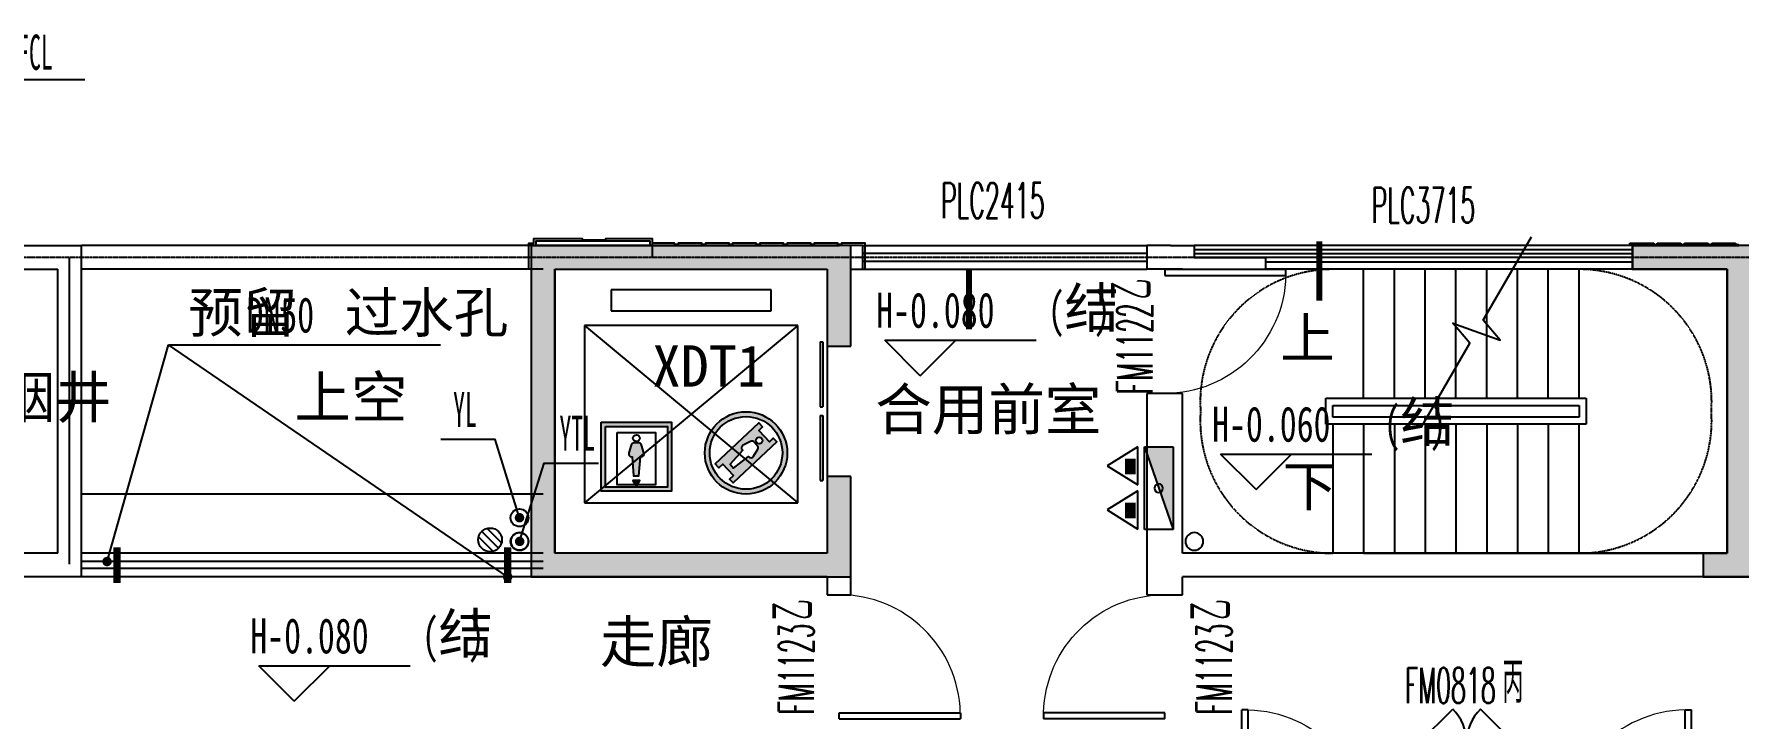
# Model space of a CAD drawing. Extents: x 3479 to 4537415, y 306 to 366510.
# Drawn here: x 4510269 to 4524669, y 283996 to 289784 of the extents above; entities that cross this region are included whole.
import ezdxf
from ezdxf.enums import TextEntityAlignment as Align

# ---------------------------------------------------------------- set-up
doc = ezdxf.new("R2010")
doc.units = 0
doc.header["$LTSCALE"] = 10
doc.header["$MEASUREMENT"] = 0
doc.header["$PDMODE"] = 35
doc.linetypes.add('DASH', pattern=[0.35, 0.25, -0.1])
doc.linetypes.add('DOTE', pattern=[2.42, 2, -0.2, 0.02, -0.2])
for name, color, linetype in [('2外包线', 46, 'Continuous'), ('_ARSTAIR', 2, 'Continuous'), ('A_N_PUB_TEXT', 7, 'Continuous'), ('COLUMN', 11, 'Continuous'), ('DECORATION_厨房管', 173, 'Continuous'), ('DECORATION_地漏', 202, 'Continuous'), ('DETAIL_其他', 30, 'Continuous'), ('DETAIL_栏杆', 42, 'Continuous'), ('DETAIL_立管', 143, 'Continuous'), ('DETAIL_雨水管', 52, 'Continuous'), ('DIM_ELEV', 3, 'Continuous'), ('DIM_IDEN', 153, 'Continuous'), ('DIM_LEAD', 3, 'Continuous'), ('DIM_SYMB', 3, 'Continuous'), ('DOTE', 18, 'DOTE'), ('LINE', 137, 'Continuous'), ('PUB_HATCH', 8, 'Continuous'), ('PUB_TEXT', 7, 'Continuous'), ('STAIR', 44, 'Continuous'), ('WALL', 2, 'Continuous'), ('WINDOW', 143, 'Continuous'), ('WINDOW_TEXT', 7, 'Continuous'), ('WP_F_LG', 12, 'Continuous'), ('WP_Y', 6, 'DASH')]:
    doc.layers.add(name, color=color, linetype=linetype)
doc.layers.add('A_N_DIM_SYMB', color=3, linetype='Continuous', lineweight=20)
doc.styles.add('_TCH_DIM', font='simhei.ttf')
doc.styles.add('_TCH_WINDOW', font='SIMPLEX', dxfattribs={"bigfont": 'GBCBIG'})
doc.styles.add('CWSWS', font='& leap e.shx', dxfattribs={"width": 0.7, "bigfont": '$ leap sc.shx'})
doc.styles.add('HZ', font='Tssdeng.shx', dxfattribs={"width": 0.7, "bigfont": 'tssdchn.shx'})
doc.styles.get("Standard").update_dxf_attribs({"font": 'gbenor.shx', "bigfont": 'gbcbig.shx'})
doc.styles.add('功能名称', font='', dxfattribs={"width": 0.7})
doc.styles.get('功能名称').set_extended_font_data('SimSun')

# ---------------------------------------------------------------- blocks, each defined once
blk = doc.blocks.new('1#-BZC-ZZ')
at = {"layer": 'PUB_HATCH'}
for points in [[(435208, 737129), (435208, 736479), (432908, 736479), (432908, 738879), (435208, 738879), (435208, 738229), (435408, 738229), (435408, 739079), (432708, 739079), (432708, 736279), (435408, 736279), (435408, 737129)], [(443008, 739079), (442008, 739079), (442008, 738879), (442808, 738879), (442808, 736479), (442608, 736479), (442608, 736279), (443008, 736279)]]:
    blk.add_hatch(color=256, dxfattribs=at).paths.add_polyline_path(points)
at = {"layer": 'COLUMN'}
for p, q in [((435408, 739079), (432708, 739079)), ((432708, 739079), (432708, 736279)), ((435408, 738229), (435408, 739079)), ((443008, 739079), (442008, 739079)), ((442008, 739079), (442008, 738879)), ((432908, 736479), (432908, 738879)), ((432908, 738879), (435208, 738879)), ((435208, 738879), (435208, 738229)), ((442008, 738879), (442808, 738879)), ((442808, 738879), (442808, 736479)), ((435208, 738229), (435408, 738229)), ((435208, 737129), (435208, 736479)), ((435408, 737129), (435208, 737129)), ((435408, 736279), (435408, 737129)), ((435208, 736479), (432908, 736479)), ((442808, 736479), (442608, 736479)), ((442608, 736479), (442608, 736279)), ((432708, 736279), (435408, 736279)), ((442608, 736279), (443008, 736279))]:
    blk.add_line(p, q, dxfattribs=at)
blk = doc.blocks.new('担架-01')
at = {"layer": 'DETAIL_其他'}
h = blk.add_hatch(color=256, dxfattribs=at)
h.dxf.hatch_style = 1
h.paths.add_polyline_path([(-348, 0, 1), (348, 0, 1)])
h.paths.add_polyline_path([(307, 0, 1), (-307, 0, 1)], flags=16)
h.paths.add_polyline_path([(82, 105, -1), (140, 105, -1)], flags=0)
h = blk.add_hatch(color=256, dxfattribs=at)
h.dxf.hatch_style = 1
h.paths.add_polyline_path([(260, 93), (230, 125), (197, 95), (107, 191), (139, 221), (109, 254), (-260, -93), (-230, -125), (-197, -95), (-107, -191), (-139, -221), (-109, -254)])
h.paths.add_polyline_path([(82, 105, -1), (140, 105, -1)], flags=16)
h.paths.add_polyline_path([(99, 33), (64, -28, -0.503684), (24, -33), (21, -29), (-105, -129), (-135, -96), (-28, 22), (-31, 26, -0.503684), (-24, 66), (39, 97, -0.330067), (68, 91), (95, 63, -0.330067)], flags=16)
blk.add_lwpolyline([(139, 221), (107, 191), (197, 95), (230, 125), (260, 93), (-109, -254), (-139, -221), (-107, -191), (-197, -95), (-230, -125), (-260, -93), (109, 254)], close=True, dxfattribs=at)
blk.add_lwpolyline([(99, 33, 0.330067), (95, 63), (68, 91, 0.330067), (39, 97), (-24, 66, 0.503684), (-31, 26), (-28, 22), (-135, -96), (-105, -129), (21, -29), (24, -33, 0.503684), (64, -28), (99, 33)], format="xyb", dxfattribs=at)
for centre, radius in [((0, 0), 348), ((0, 0), 307), ((111, 105), 28.9)]:
    blk.add_circle(centre, radius, dxfattribs=at)
blk = doc.blocks.new('xfdt')
at = {"layer": 'DETAIL_其他'}
h = blk.add_hatch(color=256, dxfattribs=at)
h.dxf.hatch_style = 1
h.paths.add_polyline_path([(0, -582), (594, -582), (594, 0), (0, 0)])
h.paths.add_polyline_path([(35, -547), (559, -547), (559, -35), (35, -35)], flags=16)
h = blk.add_hatch(dxfattribs=at)
h.set_pattern_fill('ANSI31', color=256, scale=100)
h.set_pattern_definition([(45, (-318560.41, 336713.82), (-112.2532, 112.2532), [])])
edge = h.paths.add_edge_path()
edge.add_arc((297, -134), 28.9, 0, 360)
h = blk.add_hatch(color=256, dxfattribs=at)
h.dxf.hatch_style = 1
edge = h.paths.add_edge_path()
edge.add_arc((317, -200), 25.2, 16.9347, 90)
edge.add_line((317, -174), (277, -174))
edge.add_arc((277, -200), 25.2, 90, 163.0653)
edge.add_line((253, -192), (233, -259))
edge.add_arc((257, -266), 25.2, 163.0653, 270)
edge.add_line((257, -292), (262, -292))
edge.add_line((262, -292), (274, -451))
edge.add_line((274, -451), (319, -451))
edge.add_line((319, -451), (332, -292))
edge.add_line((332, -292), (337, -292))
edge.add_arc((337, -266), 25.2, 270, 376.9347)
edge.add_line((361, -259), (341, -192))
h = blk.add_hatch(color=256, dxfattribs=at)
h.dxf.hatch_style = 1
h.paths.add_polyline_path([(297, -543), (326, -492), (267, -492)])
for points in [[(0, 0), (594, 0), (594, -582), (0, -582)], [(35, -35), (559, -35), (559, -547), (35, -547)], [(135, -85), (459, -85), (459, -527), (135, -527)], [(297, -543), (326, -492), (267, -492)]]:
    blk.add_lwpolyline(points, close=True, dxfattribs=at)
blk.add_lwpolyline([(341, -192, 0.330067), (317, -174), (277, -174, 0.330067), (253, -192), (233, -259, 0.503684), (257, -292), (262, -292), (274, -451), (319, -451), (332, -292), (337, -292, 0.503684), (361, -259), (341, -192)], format="xyb", dxfattribs=at)
blk.add_circle((297, -134), 28.9, dxfattribs=at)
blk = doc.blocks.new('$LIGUAN')
at = {"color": 0, "linetype": 'Continuous'}
blk.add_circle((0, 0), 0.5, dxfattribs=at)
at = {"color": 0, "flags": 1}
for tag in ['THICK', 'BG_D', 'BG_T']:
    blk.add_attdef(tag, (0, 0), '', height=0.0001, dxfattribs=at)
blk = doc.blocks.new('g6fg.')
at = {"layer": 'DECORATION_厨房管'}
blk.add_line((248684, -259723), (249486, -259723), dxfattribs=at)
at = {"layer": 'DECORATION_厨房管', "style": '_TCH_DIM', "width": 0.494118}
blk.add_text('FCL', height=297.5, dxfattribs=at).set_placement((249065, -259642), align=Align.CENTER)
blk = doc.blocks.new('$DorLib2D$00000001')
for p, q in [((0.45, 0.975), (0.5, 0.975)), ((0.45, 0), (0.45, 0.975)), ((0.5, 0), (0.5, 0.975)), ((0.5, 0), (0.45, 0))]:
    blk.add_line(p, q)
at = {"lineweight": 13}
blk.add_arc((0.475, 0), 0.975, 91.4693, 180, dxfattribs=at)
blk = doc.blocks.new('$DORLIB2D$00000127')
at = {"color": 0}
for points in [[(-0.533, 0.795), (-0.533, 0.69)], [(-0.033, 0.795), (-0.533, 0.795)], [(-0.033, 0.795), (-0.033, 0.69)], [(0.533, 0.795), (0.033, 0.795)], [(0.033, 0.795), (0.033, 0.69)], [(0.533, 0.795), (0.533, 0.69)], [(-0.033, 0.69), (-0.533, 0.69)], [(0.533, 0.69), (0.033, 0.69)], [(0.5, 0.5), (-0.5, 0.5)]]:
    blk.add_lwpolyline(points, dxfattribs=at)
blk = doc.blocks.new('$DorLib2D$00000116')
at = {"color": 0}
for p, q in [((-0.5, 0), (-0.146, 0.354)), ((0.5, 0), (0.146, 0.354))]:
    blk.add_line(p, q, dxfattribs=at)
for centre, start, end in [((-0.5, 0), 0, 45), ((0.5, 0), 135, 180)]:
    blk.add_arc(centre, 0.5, start, end, dxfattribs=at)
blk = doc.blocks.new('$WINLIB2D$00000001')
at = {"color": 0}
for points in [[(-0.5, 0.5), (-0.5, -0.5)], [(-0.5, 0.5), (0.5, 0.5)], [(0.5, -0.5), (0.5, 0.5)], [(0.5, 0.1667), (-0.5, 0.1667)], [(0.5, -0.1667), (-0.5, -0.1667)], [(-0.5, -0.5), (0.5, -0.5)]]:
    blk.add_lwpolyline(points, dxfattribs=at)
blk = doc.blocks.new('$PS001_0')
for p, q in [((-0.485, -0.123), (0.123, 0.485)), ((-0.354, -0.354), (0.354, 0.354)), ((-0.118, -0.486), (0.486, 0.118))]:
    blk.add_line(p, q)
blk.add_circle((0, 0), 0.5)
at = {"style": 'HZ', "width": 0.7, "flags": 1}
for tag, p in [('UNIT', (0, 0)), ('SPEC', (0, -0.002)), ('WHAT', (0, -0.003))]:
    blk.add_attdef(tag, p, '', height=0.001, dxfattribs=at)

msp = doc.modelspace()

# ---------------------------------------------------------------- hatches: boundary and pattern name
msp.add_hatch(color=0).paths.add_polyline_path([(4519888.7, 285595.9), (4519888.7, 286295.9), (4519648.7, 286295.9)])

# ---------------------------------------------------------------- linework, layer by layer
at = {"color": 0}
for p, q in [((4519591.2, 286296.4), (4519331.4, 286134.9)), ((4519591.2, 285973.4), (4519591.2, 286296.4)), ((4519648.7, 286295.9), (4519888.7, 285595.9)), ((4519648.7, 285595.9), (4519648.7, 286295.9)), ((4519648.7, 286295.9), (4519888.7, 286295.9)), ((4519888.7, 286295.9), (4519888.7, 285595.9)), ((4519331.4, 286134.9), (4519591.2, 285973.4)), ((4519591.2, 285923.5), (4519331.4, 285761.9)), ((4519591.2, 285600.4), (4519591.2, 285923.5)), ((4519331.4, 285761.9), (4519591.2, 285600.4)), ((4519888.7, 285595.9), (4519648.7, 285595.9))]:
    msp.add_line(p, q, dxfattribs=at)
at = {"color": 0, "extrusion": (0, 0, -1)}
msp.add_ellipse((4519768.7, 285945.9), major_axis=(0, 37.7), ratio=0.9285741, start_param=3.1415927, end_param=9.424778, dxfattribs=at)
at = {"color": 0}
msp.add_point((4519768.7, 285945.9), dxfattribs=at)
for points in [[(4519482.4, 286062.9), (4519572.4, 286062.9), (4519482.4, 286196.5), (4519572.4, 286196.5)], [(4519482.4, 285689.9), (4519572.4, 285689.9), (4519482.4, 285823.5), (4519572.4, 285823.5)]]:
    msp.add_solid(points, dxfattribs=at)
at = {"layer": '2外包线'}
for p, q in [((4523748.7, 287995.9), (4523748.7, 288015.9)), ((4523748.7, 288015.9), (4523948.7, 288015.9)), ((4523948.7, 288015.9), (4523948.7, 288005.9)), ((4523948.7, 288005.9), (4523978.7, 288005.9)), ((4523978.7, 288005.9), (4523978.7, 288015.9)), ((4523978.7, 288015.9), (4524178.7, 288015.9)), ((4524178.7, 288015.9), (4524178.7, 288005.9)), ((4524178.7, 288005.9), (4524208.7, 288005.9)), ((4524208.7, 288005.9), (4524208.7, 288015.9)), ((4524208.7, 288015.9), (4524408.7, 288015.9)), ((4524408.7, 288015.9), (4524408.7, 288005.9)), ((4524408.7, 288005.9), (4524438.7, 288005.9)), ((4524438.7, 288005.9), (4524438.7, 288015.9)), ((4524438.7, 288015.9), (4524638.7, 288015.9)), ((4524638.7, 288015.9), (4524638.7, 288005.9)), ((4524638.7, 288005.9), (4524668.7, 288005.9))]:
    msp.add_line(p, q, dxfattribs=at)
for points in [[(4514448.7, 287795.9), (4514448.7, 288015.9), (4514488.7, 288015.9), (4514488.7, 288055.9), (4514898.7, 288055.9), (4514898.7, 288045.9), (4515098.7, 288045.9), (4515098.7, 288055.9), (4515488.7, 288055.9), (4515488.7, 287895.9)], [(4514508.7, 287995.9), (4514508.7, 288035.9), (4515468.7, 288035.9), (4515468.7, 287995.9)], [(4517288.7, 287795.9), (4517288.7, 288015.9), (4517088.7, 288015.9), (4517088.7, 288005.9), (4517058.7, 288005.9), (4517058.7, 288015.9), (4516858.7, 288015.9), (4516858.7, 288005.9), (4516828.7, 288005.9), (4516828.7, 288015.9), (4516628.7, 288015.9), (4516628.7, 288005.9), (4516598.7, 288005.9), (4516598.7, 288015.9), (4516398.7, 288015.9), (4516398.7, 288005.9), (4516368.7, 288005.9), (4516368.7, 288015.9), (4516168.7, 288015.9), (4516168.7, 288005.9), (4516138.7, 288005.9), (4516138.7, 288015.9), (4515938.7, 288015.9), (4515938.7, 288005.9), (4515908.7, 288005.9), (4515908.7, 288015.9), (4515708.7, 288015.9), (4515708.7, 288005.9), (4515678.7, 288005.9), (4515678.7, 288015.9), (4515488.7, 288015.9)]]:
    msp.add_lwpolyline(points, dxfattribs=at)
at = {"layer": '_ARSTAIR'}
for p, q in [((4515143.7, 287620.9), (4515143.7, 287445.9)), ((4516493.7, 287620.9), (4515143.7, 287620.9)), ((4516493.7, 287445.9), (4516493.7, 287620.9)), ((4515143.7, 287445.9), (4516493.7, 287445.9)), ((4516718.7, 287320.9), (4514918.7, 287320.9)), ((4514918.7, 287320.9), (4514918.7, 285820.9)), ((4516718.7, 287320.9), (4514918.7, 285820.9)), ((4514918.7, 287320.9), (4516718.7, 285820.9)), ((4516718.7, 285820.9), (4516718.7, 287320.9)), ((4514918.7, 285820.9), (4516718.7, 285820.9))]:
    msp.add_line(p, q, dxfattribs=at)
at = {"layer": 'A_N_DIM_SYMB'}
for points in [[(4521108.7, 287220.9, 0, 0, 0), (4521978.7, 287220.9, 80, 0, 0), (4522278.7, 287220.9, 0, 0, 0)], [(4521108.7, 285970.9, 0, 0, 0), (4523943.7, 285970.9, 0, 0, 0), (4523943.7, 287220.9, 0, 0, 0), (4522838.7, 287220.9, 80, 0, 0), (4522538.7, 287220.9, 0, 0, 0)]]:
    msp.add_lwpolyline(points, format="xyseb", dxfattribs=at)
at = {"layer": 'DETAIL_栏杆'}
for p, q in [((4523768.7, 287855.9), (4520668.7, 287855.9)), ((4523768.7, 287795.9), (4520668.7, 287795.9)), ((4514568.7, 285325.9), (4510668.7, 285325.9)), ((4514568.7, 285265.9), (4510668.7, 285265.9))]:
    msp.add_line(p, q, dxfattribs=at)
at = {"layer": 'DETAIL_雨水管'}
for points in [[(4514368.7, 285695.9), (4514162.5, 286356.7), (4513703.5, 286356.7)], [(4514370.1, 285495.9), (4514576.3, 286156.7), (4515035.3, 286156.7)]]:
    msp.add_lwpolyline(points, dxfattribs=at)
at = {"layer": 'DETAIL_雨水管', "const_width": 40}
for points in [[(4514374.6, 285676.8, 1), (4514362.7, 285715, 1)], [(4514364.2, 285476.8, -1), (4514376.1, 285515, -1)]]:
    msp.add_lwpolyline(points, format="xyb", close=True, dxfattribs=at)
at = {"layer": 'DIM_ELEV'}
for p, q in [((4517753.2, 286896.8), (4517453.2, 287196.8)), ((4517453.2, 287196.8), (4518731.7, 287196.8)), ((4517753.2, 286896.8), (4518053.2, 287196.8)), ((4520590.6, 285933.7), (4520290.6, 286233.7)), ((4520290.6, 286233.7), (4521569.2, 286233.7)), ((4520590.6, 285933.7), (4520890.6, 286233.7)), ((4512466.2, 284144.6), (4512166.2, 284444.6)), ((4512166.2, 284444.6), (4513444.8, 284444.6)), ((4512466.2, 284144.6), (4512766.2, 284444.6))]:
    msp.add_line(p, q, dxfattribs=at)
at = {"layer": 'DIM_IDEN', "const_width": 50}
for points in [[(4521125.7, 287531), (4521125.7, 288031)], [(4518165, 287288), (4518165, 287788)]]:
    msp.add_lwpolyline(points, dxfattribs=at)
at = {"layer": 'DIM_LEAD'}
for p, q in [((4510885.1, 285325.9), (4511403.5, 287156.6)), ((4514268.7, 285195.9), (4511403.5, 287156.6)), ((4511403.5, 287156.6), (4513701.5, 287156.6))]:
    msp.add_line(p, q, dxfattribs=at)
at = {"layer": 'DIM_LEAD', "const_width": 40}
for points in [[(4510879.6, 285306.6, 1), (4510890.5, 285345.1, 1)], [(4514285.2, 285184.6, 1), (4514252.1, 285207.2, 1)]]:
    msp.add_lwpolyline(points, format="xyb", close=True, dxfattribs=at)
at = {"layer": 'DIM_SYMB'}
msp.add_lwpolyline([(4521988.7, 286464.8), (4522396.1, 287170.4), (4522252.5, 287341.6), (4522653.2, 287195.8), (4522508.6, 287365.3), (4522916, 288070.9)], dxfattribs=at)
at = {"layer": 'DOTE'}
msp.add_line((4529468.7, 287895.9), (4507668.7, 287895.9), dxfattribs=at)
at = {"layer": 'DOTE', "linetype": 'ByBlock'}
msp.add_line((4510568.7, 285303.7, 0), (4510568.7, 287895.9, 0), dxfattribs=at)
at = {"layer": 'LINE'}
for p, q in [((4514568.7, 287995.9), (4510668.7, 287995.9)), ((4514568.7, 287795.9), (4510668.7, 287795.9)), ((4514568.7, 285895.9), (4510668.7, 285895.9)), ((4514568.7, 285395.9), (4510668.7, 285395.9)), ((4514568.7, 285195.9), (4510668.7, 285195.9))]:
    msp.add_line(p, q, dxfattribs=at)
at = {"layer": 'STAIR'}
for p, q in [((4524568.7, 287795.9), (4521238.7, 287795.9)), ((4521498.7, 286705.9), (4521498.7, 287795.9)), ((4521758.7, 286705.9), (4521758.7, 287795.9)), ((4522018.7, 286705.9), (4522018.7, 287795.9)), ((4522278.7, 286705.9), (4522278.7, 287795.9)), ((4522538.7, 286705.9), (4522538.7, 287795.9)), ((4522798.7, 286705.9), (4522798.7, 287795.9)), ((4523058.7, 286705.9), (4523058.7, 287795.9)), ((4523318.7, 286705.9), (4523318.7, 287795.9)), ((4524568.7, 285395.9), (4524568.7, 287795.9)), ((4521178.7, 286485.9), (4521178.7, 286705.9)), ((4521178.7, 286705.9), (4523378.7, 286705.9)), ((4523378.7, 286705.9), (4523378.7, 286485.9)), ((4521238.7, 286545.9), (4521238.7, 286645.9)), ((4521238.7, 286645.9), (4523318.7, 286645.9)), ((4523318.7, 286645.9), (4523318.7, 286545.9)), ((4523378.7, 286485.9), (4521178.7, 286485.9)), ((4523318.7, 286545.9), (4521238.7, 286545.9)), ((4521238.7, 286485.9), (4521238.7, 285395.9)), ((4521498.7, 286485.9), (4521498.7, 285395.9)), ((4521758.7, 286485.9), (4521758.7, 285395.9)), ((4522018.7, 286485.9), (4522018.7, 285395.9)), ((4522278.7, 286485.9), (4522278.7, 285395.9)), ((4522538.7, 286485.9), (4522538.7, 285395.9)), ((4522798.7, 286485.9), (4522798.7, 285395.9)), ((4523058.7, 286485.9), (4523058.7, 285395.9)), ((4523318.7, 285395.9), (4523318.7, 286485.9)), ((4521498.7, 285395.9), (4524568.7, 285395.9))]:
    msp.add_line(p, q, dxfattribs=at)
at = {"layer": 'STAIR', "linetype": 'DASH'}
for points in [[(4521238.7, 287795.9, 0.4353108), (4520121.5, 286595.9, 0.4353108), (4521238.7, 285395.9)], [(4523318.7, 285395.9, 0.4353108), (4524435.8, 286595.9, 0.4353108), (4523318.7, 287795.9)]]:
    msp.add_lwpolyline(points, format="xyb", dxfattribs=at)
at = {"layer": 'WALL'}
for p, q in [((4510068.7, 287995.9), (4510668.7, 287995.9)), ((4510668.7, 285195.9), (4510668.7, 287995.9)), ((4514468.7, 285195.9), (4514468.7, 287995.9)), ((4514468.7, 287995.9), (4517068.7, 287995.9)), ((4517268.7, 287995.9), (4517068.7, 287995.9)), ((4517268.7, 287795.9), (4517268.7, 287995.9)), ((4519868.7, 287995.9), (4519668.7, 287995.9)), ((4519668.7, 287995.9), (4519668.7, 287795.9)), ((4519868.7, 287995.9), (4520068.7, 287995.9)), ((4520068.7, 287995.9), (4520068.7, 287895.9)), ((4520068.7, 287895.9), (4520668.7, 287895.9)), ((4520668.7, 287895.9), (4520668.7, 287795.9)), ((4523768.7, 287995.9), (4524668.7, 287995.9)), ((4523768.7, 287995.9), (4523768.7, 287795.9)), ((4510068.7, 287795.9), (4510468.7, 287795.9)), ((4510468.7, 285395.9), (4510468.7, 287795.9)), ((4514668.7, 285395.9), (4514668.7, 287795.9)), ((4514668.7, 287795.9), (4516968.7, 287795.9)), ((4516968.7, 287795.9), (4516968.7, 287145.9)), ((4517168.7, 287145.9), (4517168.7, 287795.9)), ((4517168.7, 287795.9), (4517268.7, 287795.9)), ((4519968.7, 287795.9), (4519668.7, 287795.9)), ((4519968.7, 287795.9), (4520068.7, 287795.9)), ((4520068.7, 287795.9), (4520668.7, 287795.9)), ((4523768.7, 287795.9), (4524568.7, 287795.9)), ((4524568.7, 287795.9), (4524568.7, 285595.9)), ((4516968.7, 287145.9), (4517168.7, 287145.9)), ((4519968.7, 286745.9), (4519668.7, 286745.9)), ((4519668.7, 286745.9), (4519668.7, 285295.9)), ((4519968.7, 285395.9), (4519968.7, 286745.9)), ((4517168.7, 286045.9), (4516968.7, 286045.9)), ((4516968.7, 286045.9), (4516968.7, 285395.9)), ((4517168.7, 285295.9), (4517168.7, 286045.9)), ((4524568.7, 285595.9), (4524568.7, 285395.9)), ((4510468.7, 285395.9), (4509768.7, 285395.9)), ((4516968.7, 285395.9), (4514668.7, 285395.9)), ((4517168.7, 285045.9), (4517168.7, 285295.9)), ((4519668.7, 285295.9), (4519668.7, 285045.9)), ((4524568.7, 285395.9), (4519968.7, 285395.9)), ((4510668.7, 285195.9), (4509668.7, 285195.9)), ((4516968.7, 285195.9), (4514468.7, 285195.9)), ((4516968.7, 285195.9), (4516968.7, 285045.9)), ((4519968.7, 285045.9), (4519968.7, 285195.9)), ((4524768.7, 285195.9), (4519968.7, 285195.9)), ((4516968.7, 285045.9), (4517168.7, 285045.9)), ((4519668.7, 285045.9), (4519968.7, 285045.9))]:
    msp.add_line(p, q, dxfattribs=at)
at = {"layer": 'WP_Y', "const_width": 60}
for points in [[(4510968.7, 285145.7), (4510968.7, 285446)], [(4514268.7, 285145.7), (4514268.7, 285446)]]:
    msp.add_lwpolyline(points, dxfattribs=at)

# ---------------------------------------------------------------- block references
msp.add_blockref('1#-BZC-ZZ', (4081760.2, -451083.1))
at = {"layer": 'DECORATION_地漏', "xscale": 200, "yscale": 200, "zscale": 200, "rotation": 90}
msp.add_blockref('$PS001_0', (4514120.3, 285508.9), dxfattribs=at)
at = {"layer": 'DETAIL_其他'}
for name, p in [('担架-01', (4516282.1, 286243.8)), ('xfdt', (4515058.8, 286502.6))]:
    msp.add_blockref(name, p, dxfattribs=at)
at = {"layer": 'DETAIL_立管', "xscale": 150, "yscale": 150, "zscale": 150}
msp.add_blockref('$LIGUAN', (4514368.7, 285495.9), dxfattribs=at)
at = {"layer": 'DETAIL_雨水管', "yscale": 150, "zscale": 150}
for p, xscale in [((4514368.7, 285695.9), 150), ((4514370.1, 285495.9), -150)]:
    msp.add_blockref('$LIGUAN', p, dxfattribs=dict(at, xscale=xscale))
at = {"layer": 'DOTE'}
msp.add_blockref('g6fg.', (4261210.6, 549123.7), dxfattribs=at)
at = {"layer": 'WINDOW'}
for name, p, xscale, yscale, zscale in [('$WINLIB2D$00000001', (4518468.7, 287895.9), 2400, -200, 2400), ('$WINLIB2D$00000001', (4521918.7, 287945.9), -3700, -100, -3700), ('$DorLib2D$00000116', (4522368.7, 283795.9), 800, 800, 800), ('$DorLib2D$00000001', (4523728.7, 283020.9), 1080, 1080, 1080)]:
    msp.add_blockref(name, p, dxfattribs=dict(at, xscale=xscale, yscale=yscale, zscale=zscale))
for name, p, xscale, yscale, zscale, rotation in [('$DorLib2D$00000001', (4519818.7, 287270.9), 1050, -1050, 1050, 90), ('$DORLIB2D$00000127', (4517068.7, 286595.9), -1100, -200, -1100, 270), ('$DorLib2D$00000001', (4517068.7, 284520.9), 1050, 1050, 1050, 270), ('$DorLib2D$00000001', (4519818.7, 284520.9), -1050, 1050, -1050, 90), ('$DorLib2D$00000001', (4521008.7, 283020.9), 1080, -1080, 1080, 179.9999999957035)]:
    msp.add_blockref(name, p, dxfattribs=dict(at, xscale=xscale, yscale=yscale, zscale=zscale, rotation=rotation))
at = {"layer": 'WP_F_LG', "xscale": -150, "yscale": 150, "zscale": 150, "rotation": 270}
msp.add_blockref('$LIGUAN', (4520068.7, 285495.9), dxfattribs=at)

# ---------------------------------------------------------------- texts
at = {"color": 0, "style": 'CWSWS', "text_generation_flag": 4, "width": 0.753844, "flags": 1}
for tag, p, s in [('WHAT', (4519755.3, 285821), '消火栓'), ('SPEC', (4519757.6, 285820.7), 'SN65'), ('UNIT', (4519759.7, 285818.7), '套')]:
    msp.add_attdef(tag, p, s, height=1, rotation=270, dxfattribs=at)
at = {"layer": 'A_N_PUB_TEXT', "style": '_TCH_DIM'}
for s, p in [('上', (4520795.1, 287045.9)), ('下', (4520813.8, 285795.9))]:
    msp.add_text(s, height=337.6, dxfattribs=at).set_placement(p)
at = {"layer": 'PUB_TEXT'}
for s, height, style, p in [('预留', 337.59, '_TCH_DIM', (4511571.2, 287261.6)), ('过水孔', 337.59, '_TCH_DIM', (4512892.7, 287261.6)), ('结', 337.6, '_TCH_DIM', (4518971.7, 287301.8)), ('XDT1', 350, '功能名称', (4515491.3, 286803.6)), ('油烟井', 350, '功能名称', (4509492.6, 286540.3)), ('上空', 350, '功能名称', (4512467.6, 286540.3)), ('合用前室', 350, '功能名称', (4517373.9, 286438)), ('结', 337.6, '_TCH_DIM', (4521809.2, 286338.7)), ('结', 337.6, '_TCH_DIM', (4513684.8, 284549.6)), ('走廊', 350, '功能名称', (4515048.3, 284472.6))]:
    msp.add_text(s, height=height, dxfattribs=dict(at, style=style)).set_placement(p)
at = {"layer": 'PUB_TEXT', "style": '_TCH_DIM'}
for s, width, p in [('H-0.080', 0.705882, (4517381.7, 287301.8)), ('(', 0.705882, (4518831.7, 287301.8)), (')', 0.705882, (4519217.5, 287301.8)), ('DN50', 0.705882, (4512062.7, 287261.6)), ('YL', 0.494118, (4513808.5, 286461.7)), ('H-0.060', 0.705882, (4520219.2, 286338.7)), ('(', 0.705882, (4521669.2, 286338.7)), (')', 0.705882, (4522054.9, 286338.7)), ('YTL', 0.494118, (4514706.3, 286261.7)), ('H-0.080', 0.705882, (4512094.8, 284549.6)), ('(', 0.705882, (4513544.8, 284549.6)), (')', 0.705882, (4513930.5, 284549.6))]:
    msp.add_text(s, height=297.5, dxfattribs=dict(at, width=width)).set_placement(p)
at = {"layer": 'WINDOW_TEXT', "style": '_TCH_WINDOW'}
for s, height, width, p in [('PLC2415', 297.5, 0.494118, (4517928.5, 288227.8)), ('PLC3715', 297.5, 0.494118, (4521565.7, 288188.9)), ('FM0818', 297.5, 0.494118, (4521846.3, 284130.3)), ('丙', 350, 0.7, (4522672.3, 284130.3))]:
    msp.add_text(s, height=height, dxfattribs=dict(at, width=width)).set_placement(p)
for s, height, width, p in [('乙', 350, 0.7, (4519715.6, 287539.9)), ('FM1122', 297.5, 0.494118, (4519715.6, 286741.9)), ('乙', 350, 0.7, (4516855.9, 284830.5)), ('乙', 350, 0.7, (4520385.9, 284830.5)), ('FM1123', 297.5, 0.494118, (4516855.9, 284032.5)), ('FM1123', 297.5, 0.494118, (4520385.9, 284032.5))]:
    msp.add_text(s, height=height, rotation=90, dxfattribs=dict(at, width=width)).set_placement(p)

doc.saveas('drawing.dxf')
